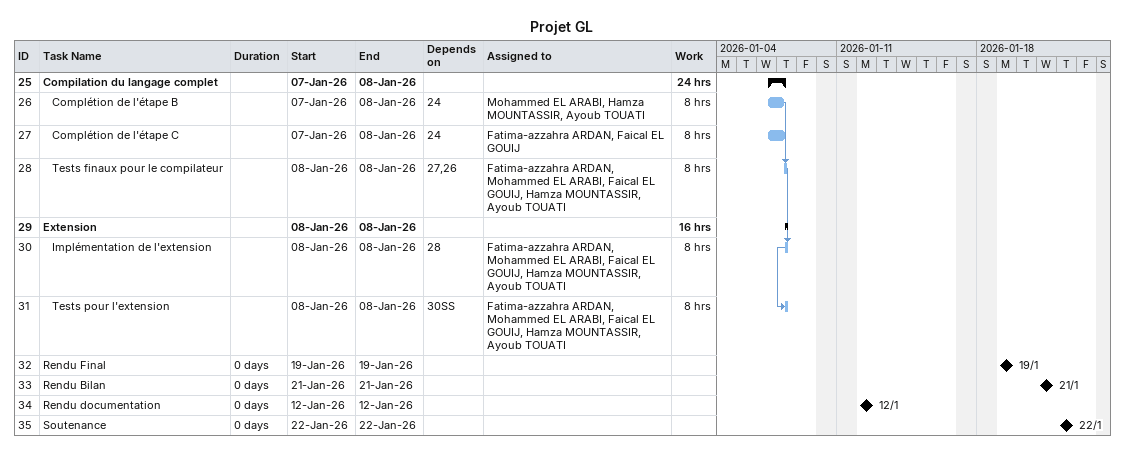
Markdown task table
Projet GL

| ID | Level | Task | Duration | Start | Finish | Predecessors | Resources | Work (h) |
|---|---|---|---|---|---|---|---|---|
| 25 | 1 | **Compilation du langage complet** |  | 2026-01-07 | 2026-01-08 |  |  | 24 |
| 26 | 2 | Complétion de l'étape B |  | 2026-01-07 | 2026-01-08 | 24 | Mohammed EL ARABI, Hamza MOUNTASSIR, Ayoub TOUATI | 8 |
| 27 | 2 | Complétion de l'étape C |  | 2026-01-07 | 2026-01-08 | 24 | Fatima-azzahra ARDAN, Faical EL GOUIJ | 8 |
| 28 | 2 | Tests finaux pour le compilateur |  | 2026-01-08 | 2026-01-08 | 27, 26 | Fatima-azzahra ARDAN, Mohammed EL ARABI, Faical EL GOUIJ, Hamza MOUNTASSIR, Ayoub TOUATI | 8 |
| 29 | 1 | **Extension** |  | 2026-01-08 | 2026-01-08 |  |  | 16 |
| 30 | 2 | Implémentation de l'extension |  | 2026-01-08 | 2026-01-08 | 28 | Fatima-azzahra ARDAN, Mohammed EL ARABI, Faical EL GOUIJ, Hamza MOUNTASSIR, Ayoub TOUATI | 8 |
| 31 | 2 | Tests pour l'extension |  | 2026-01-08 | 2026-01-08 | 30SS | Fatima-azzahra ARDAN, Mohammed EL ARABI, Faical EL GOUIJ, Hamza MOUNTASSIR, Ayoub TOUATI | 8 |
| 32 | 1 | Rendu Final | 0d | 2026-01-19 | 2026-01-19 |  |  |  |
| 33 | 1 | Rendu Bilan | 0d | 2026-01-21 | 2026-01-21 |  |  |  |
| 34 | 1 | Rendu documentation | 0d | 2026-01-12 | 2026-01-12 |  |  |  |
| 35 | 1 | Soutenance | 0d | 2026-01-22 | 2026-01-22 |  |  |  |
